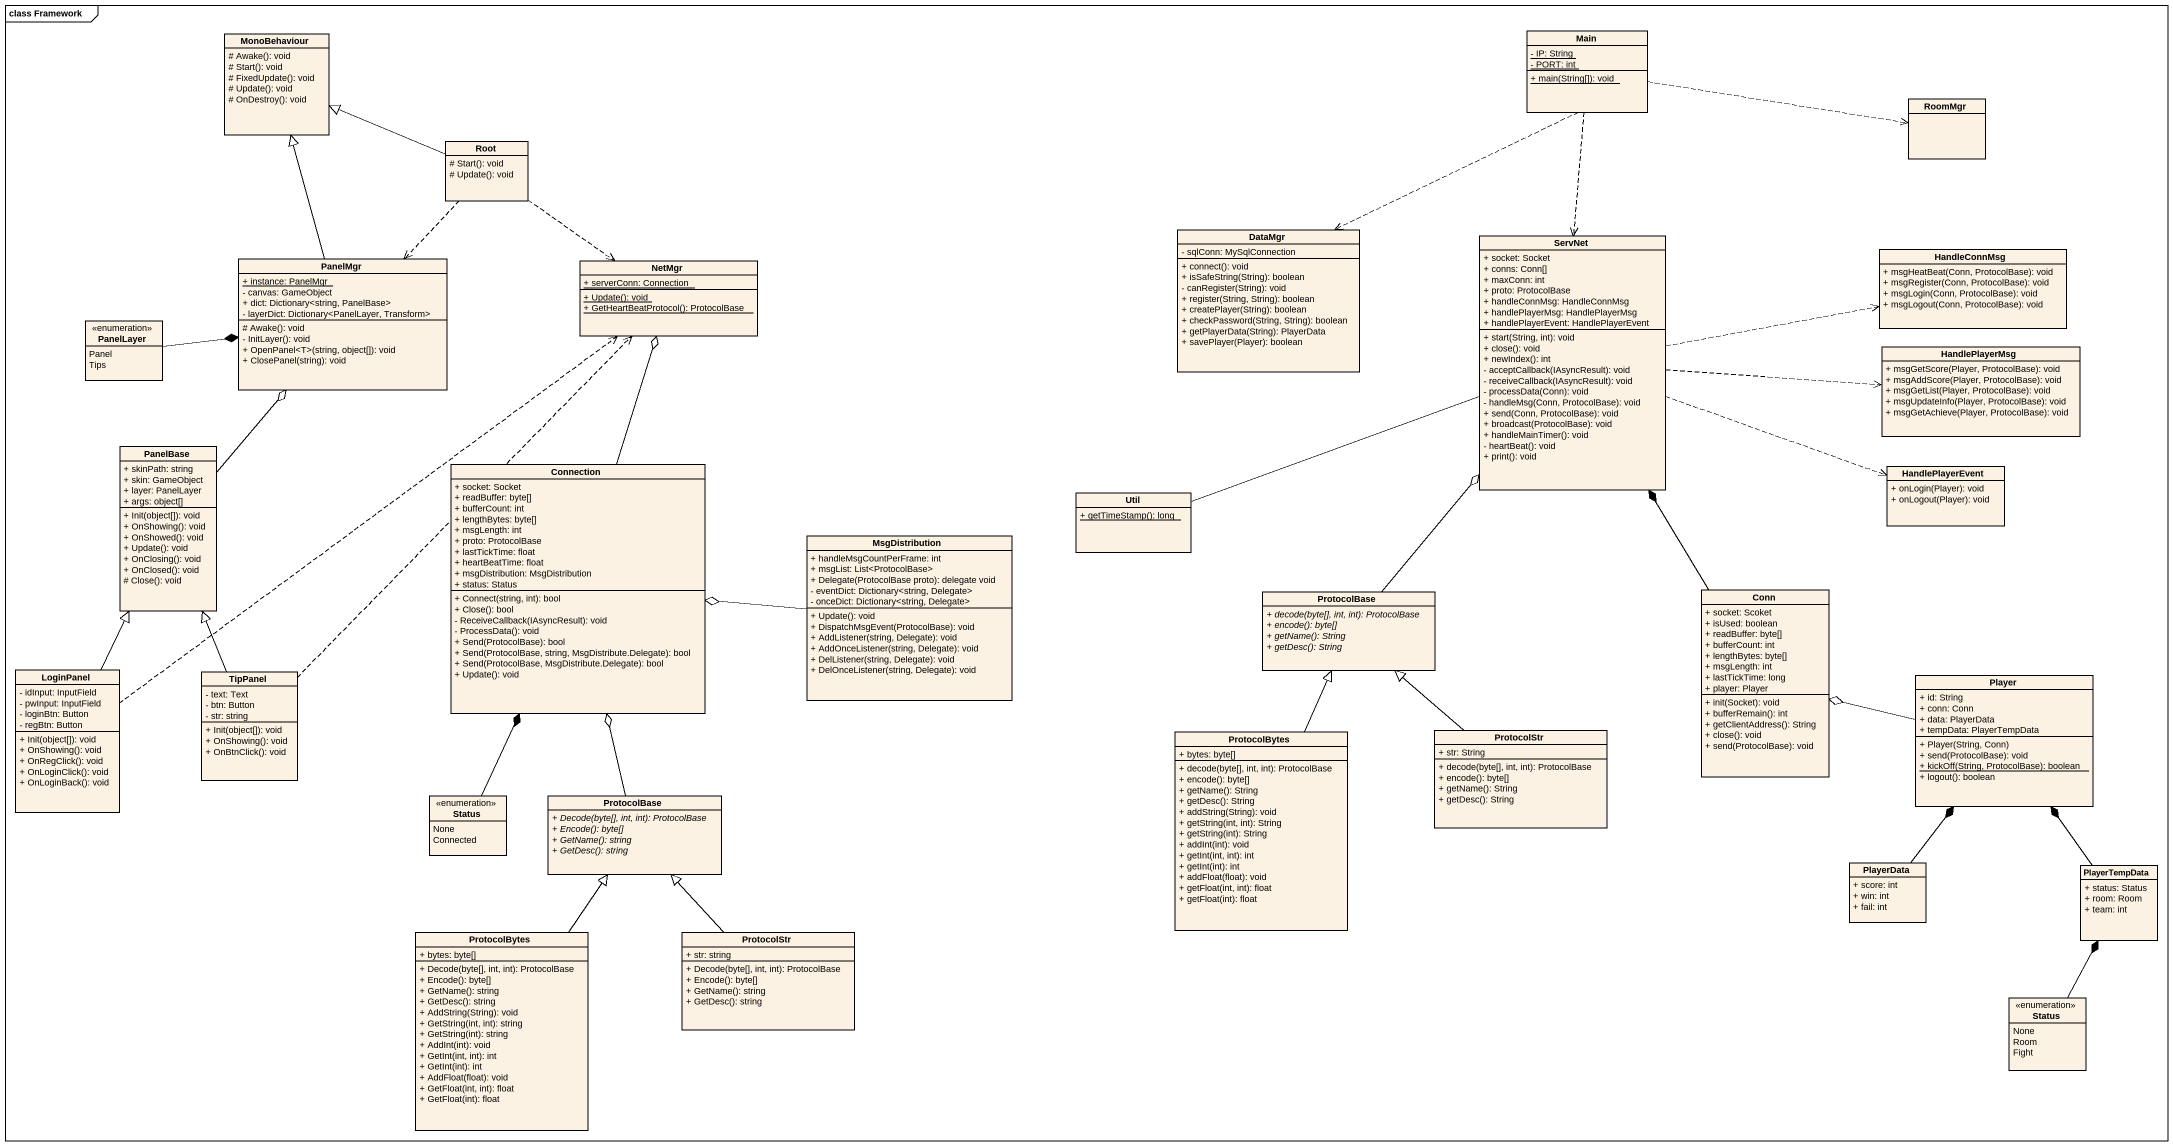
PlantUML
@startuml
mainframe class Framework
hide circle
hide empty members
skinparam classAttributeIconSize 0
class MonoBehaviour {
  # Awake(): void
  # Start(): void
  # FixedUpdate(): void
  # Update(): void
  # OnDestroy(): void
}
class Main {
  {static} - IP: String
  {static} - PORT: int
  {static} + main(String[]): void
}
class RoomMgr
class Root {
  # Start(): void
  # Update(): void
}
class DataMgr {
  - sqlConn: MySqlConnection
  + connect(): void
  + isSafeString(String): boolean
  - canRegister(String): void
  + register(String, String): boolean
  + createPlayer(String): boolean
  + checkPassword(String, String): boolean
  + getPlayerData(String): PlayerData
  + savePlayer(Player): boolean
}
class ServNet {
  + socket: Socket
  + conns: Conn[]
  + maxConn: int
  + proto: ProtocolBase
  + handleConnMsg: HandleConnMsg
  + handlePlayerMsg: HandlePlayerMsg
  + handlePlayerEvent: HandlePlayerEvent
  + start(String, int): void
  + close(): void
  + newIndex(): int
  - acceptCallback(IAsyncResult): void
  - receiveCallback(IAsyncResult): void
  - processData(Conn): void
  - handleMsg(Conn, ProtocolBase): void
  + send(Conn, ProtocolBase): void
  + broadcast(ProtocolBase): void
  + handleMainTimer(): void
  - heartBeat(): void
  + print(): void
}
class PanelMgr {
  {static} + instance: PanelMgr
  - canvas: GameObject
  + dict: Dictionary<string, PanelBase>
  - layerDict: Dictionary<PanelLayer, Transform>
  # Awake(): void
  - InitLayer(): void
  + OpenPanel<T>(string, object[]): void
  + ClosePanel(string): void
}
class NetMgr {
  {static} + serverConn: Connection
  {static} + Update(): void
  {static} + GetHeartBeatProtocol(): ProtocolBase
}
class HandleConnMsg {
  + msgHeatBeat(Conn, ProtocolBase): void
  + msgRegister(Conn, ProtocolBase): void
  + msgLogin(Conn, ProtocolBase): void
  + msgLogout(Conn, ProtocolBase): void
}
enum PanelLayer {
  Panel
  Tips
}
class HandlePlayerMsg {
  + msgGetScore(Player, ProtocolBase): void
  + msgAddScore(Player, ProtocolBase): void
  + msgGetList(Player, ProtocolBase): void
  + msgUpdateInfo(Player, ProtocolBase): void
  + msgGetAchieve(Player, ProtocolBase): void
}
class PanelBase {
  + skinPath: string
  + skin: GameObject
  + layer: PanelLayer
  + args: object[]
  + Init(object[]): void
  + OnShowing(): void
  + OnShowed(): void
  + Update(): void
  + OnClosing(): void
  + OnClosed(): void
  # Close(): void
}
class Connection {
  + socket: Socket
  + readBuffer: byte[]
  + bufferCount: int
  + lengthBytes: byte[]
  + msgLength: int
  + proto: ProtocolBase
  + lastTickTime: float
  + heartBeatTime: float
  + msgDistribution: MsgDistribution
  + status: Status
  + Connect(string, int): bool
  + Close(): bool
  - ReceiveCallback(IAsyncResult): void
  - ProcessData(): void
  + Send(ProtocolBase): bool
  + Send(ProtocolBase, string, MsgDistribute.Delegate): bool
  + Send(ProtocolBase, MsgDistribute.Delegate): bool
  + Update(): void
}
class HandlePlayerEvent {
  + onLogin(Player): void
  + onLogout(Player): void
}
class Util {
  {static} + getTimeStamp(): long
}
class MsgDistribution {
  + handleMsgCountPerFrame: int
  + msgList: List<ProtocolBase>
  {field} + Delegate(ProtocolBase proto): delegate void
  - eventDict: Dictionary<string, Delegate>
  - onceDict: Dictionary<string, Delegate>
  + Update(): void
  + DispatchMsgEvent(ProtocolBase): void
  + AddListener(string, Delegate): void
  + AddOnceListener(string, Delegate): void
  + DelListener(string, Delegate): void
  + DelOnceListener(string, Delegate): void
}
class ProtocolBase {
  {abstract} + decode(byte[], int, int): ProtocolBase
  {abstract} + encode(): byte[]
  {abstract} + getName(): String
  {abstract} + getDesc(): String
}
class Conn {
  + socket: Scoket
  + isUsed: boolean
  + readBuffer: byte[]
  + bufferCount: int
  + lengthBytes: byte[]
  + msgLength: int
  + lastTickTime: long
  + player: Player
  + init(Socket): void
  + bufferRemain(): int
  + getClientAddress(): String
  + close(): void
  + send(ProtocolBase): void
}
class LoginPanel {
  - idInput: InputField
  - pwInput: InputField
  - loginBtn: Button
  - regBtn: Button
  + Init(object[]): void
  + OnShowing(): void
  + OnRegClick(): void
  + OnLoginClick(): void
  + OnLoginBack(): void
}
class TipPanel {
  - text: Text
  - btn: Button
  - str: string
  + Init(object[]): void
  + OnShowing(): void
  + OnBtnClick(): void
}
class Player {
  + id: String
  + conn: Conn
  + data: PlayerData
  + tempData: PlayerTempData
  + Player(String, Conn)
  + send(ProtocolBase): void
  {static} + kickOff(String, ProtocolBase): boolean
  + logout(): boolean
}
class ProtocolBytes {
  + bytes: byte[]
  + decode(byte[], int, int): ProtocolBase
  + encode(): byte[]
  + getName(): String
  + getDesc(): String
  + addString(String): void
  + getString(int, int): String
  + getString(int): String
  + addInt(int): void
  + getInt(int, int): int
  + getInt(int): int
  + addFloat(float): void
  + getFloat(int, int): float
  + getFloat(int): float
}
class ProtocolStr {
  + str: String
  + decode(byte[], int, int): ProtocolBase
  + encode(): byte[]
  + getName(): String
  + getDesc(): String
}
enum Status {
  None
  Connected
}
class "ProtocolBase" as ProtocolBase_2 {
  {abstract} + Decode(byte[], int, int): ProtocolBase
  {abstract} + Encode(): byte[]
  {abstract} + GetName(): string
  {abstract} + GetDesc(): string
}
class PlayerData {
  + score: int
  + win: int
  + fail: int
}
class PlayerTempData {
  + status: Status
  + room: Room
  + team: int
}
class "ProtocolBytes" as ProtocolBytes_2 {
  + bytes: byte[]
  + Decode(byte[], int, int): ProtocolBase
  + Encode(): byte[]
  + GetName(): string
  + GetDesc(): string
  + AddString(String): void
  + GetString(int, int): string
  + GetString(int): string
  + AddInt(int): void
  + GetInt(int, int): int
  + GetInt(int): int
  + AddFloat(float): void
  + GetFloat(int, int): float
  + GetFloat(int): float
}
class "ProtocolStr" as ProtocolStr_2 {
  + str: string
  + Decode(byte[], int, int): ProtocolBase
  + Encode(): byte[]
  + GetName(): string
  + GetDesc(): string
}
enum "Status" as Status_2 {
  None
  Room
  Fight
}
Main .right.> RoomMgr
Main ..> DataMgr
Main ..> ServNet
Root -left-|> MonoBehaviour
Root ..> PanelMgr
Root ..> NetMgr
ServNet .right.> HandleConnMsg
ServNet .right.> HandlePlayerMsg
ServNet .right.> HandlePlayerEvent
ServNet -left- Util
PanelMgr -up-|> MonoBehaviour
PanelLayer -right-* PanelMgr
PanelBase -up-o PanelMgr
Connection -up-o NetMgr
MsgDistribution -left-o Connection
ProtocolBase -up-o ServNet
Conn -up-* ServNet
LoginPanel .up.> NetMgr
LoginPanel -up-|> PanelBase
TipPanel .up.> NetMgr
TipPanel -up-|> PanelBase
Player -left-o Conn
ProtocolBytes -up-|> ProtocolBase
ProtocolStr -up-|> ProtocolBase
Status -up-* Connection
ProtocolBase_2 -up-o Connection
PlayerData -up-* Player
PlayerTempData -up-* Player
ProtocolBytes_2 -up-|> ProtocolBase_2
ProtocolStr_2 -up-|> ProtocolBase_2
Status_2 -up-* PlayerTempData
@enduml
